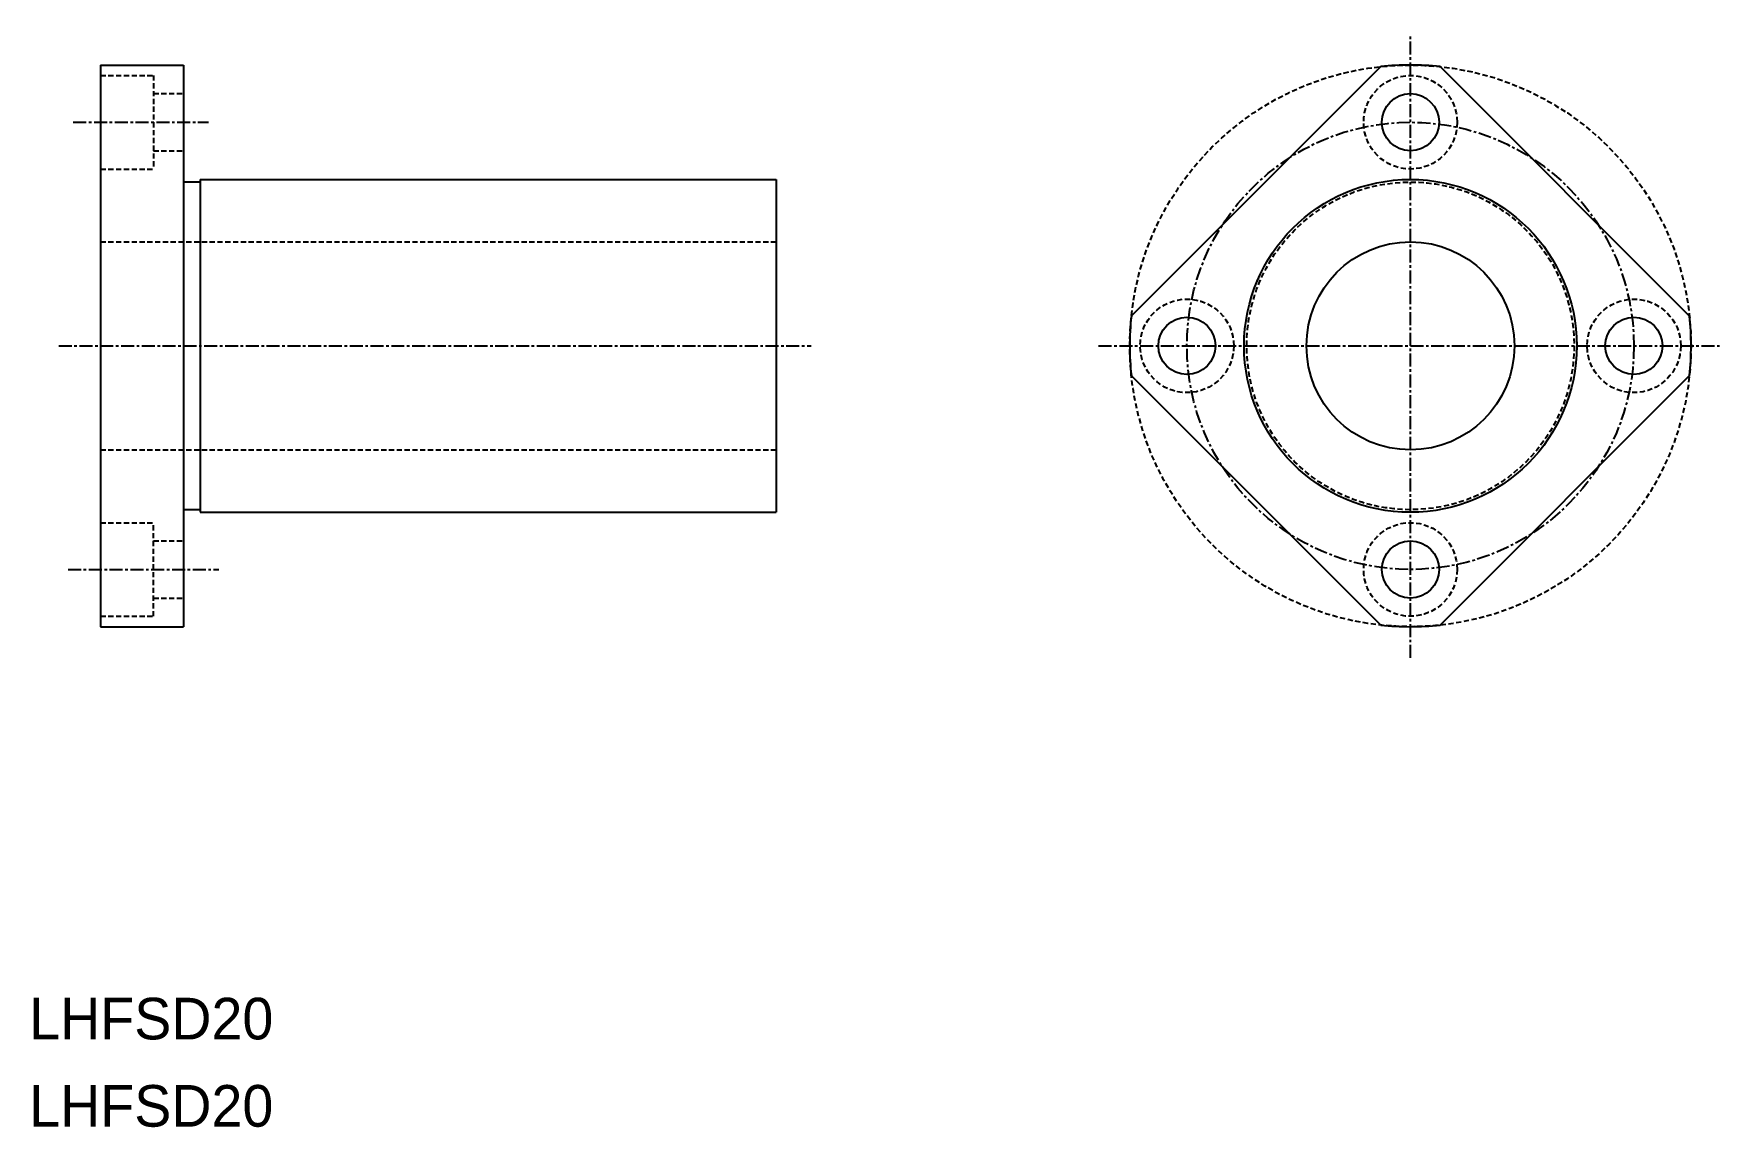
# Model space of a CAD drawing. Extents: x 246 to 408, y 104 to 209.
import ezdxf

# ---------------------------------------------------------------- set-up
doc = ezdxf.new("R2010")
doc.units = 0
doc.linetypes.add('CENTER', pattern=[2, 1.25, -0.25, 0.25, -0.25])
doc.linetypes.add('DASHED', pattern=[0.75, 0.5, -0.25])
doc.layers.get('0').update_dxf_attribs({"linetype": 'CONTINUOUS'})
doc.layers.add('CENTER', color=1, linetype='CENTER')

msp = doc.modelspace()

# ---------------------------------------------------------------- linework, layer by layer
at = {"color": 7, "linetype": 'CONTINUOUS'}
for p, q in [((252.38, 205.88), (252.38, 151.88)), ((252.38, 205.88), (260.38, 205.88)), ((260.38, 205.88), (260.38, 151.88)), ((375.55, 205.73), (351.55, 181.73)), ((405.25, 181.73), (381.25, 205.73)), ((261.98, 194.63), (260.38, 194.63)), ((261.98, 194.88), (261.98, 162.88)), ((261.98, 194.88), (317.38, 194.88)), ((317.38, 194.88), (317.38, 162.88)), ((375.55, 152.03), (351.55, 176.03)), ((405.25, 176.03), (381.25, 152.03)), ((261.98, 163.13), (260.38, 163.13)), ((261.98, 162.88), (317.38, 162.88)), ((252.38, 151.88), (260.38, 151.88))]:
    msp.add_line(p, q, dxfattribs=at)
at = {"color": 3, "linetype": 'DASHED'}
for p, q in [((252.38, 204.88), (257.48, 204.88)), ((257.48, 204.88), (257.48, 195.88)), ((257.48, 203.13), (260.38, 203.13)), ((257.48, 197.63), (260.38, 197.63)), ((252.38, 195.88), (257.48, 195.88)), ((252.38, 188.88), (317.38, 188.88)), ((252.38, 168.88), (317.38, 168.88)), ((252.38, 161.88), (257.48, 161.88)), ((257.48, 152.88), (257.48, 161.88)), ((257.48, 160.13), (260.38, 160.13)), ((257.48, 154.63), (260.38, 154.63)), ((252.38, 152.88), (257.48, 152.88))]:
    msp.add_line(p, q, dxfattribs=at)
for centre, radius in [((378.4, 178.88), 27), ((378.4, 200.38), 4.5), ((378.4, 178.88), 15.75), ((356.9, 178.88), 4.5), ((399.9, 178.88), 4.5), ((378.4, 157.38), 4.5)]:
    msp.add_circle(centre, radius, dxfattribs=at)
at = {"color": 7, "linetype": 'CONTINUOUS'}
for centre, radius in [((378.4, 200.38), 2.75), ((378.4, 178.88), 16), ((378.4, 178.88), 10), ((356.9, 178.88), 2.75), ((399.9, 178.88), 2.75), ((378.4, 157.38), 2.75)]:
    msp.add_circle(centre, radius, dxfattribs=at)
for start, end in [(83.9424, 96.0576), (173.9424, 186.0576), (353.9424, 6.0576), (263.9424, 276.0576)]:
    msp.add_arc((378.4, 178.88), 27, start, end, dxfattribs=at)
at = {"layer": 'CENTER', "color": 1, "linetype": 'CENTER'}
for p, q in [((378.4, 148.88), (378.4, 208.88)), ((249.76, 200.38), (262.76, 200.38)), ((248.36, 178.88), (320.76, 178.88)), ((348.4, 178.88), (408.4, 178.88)), ((249.26, 157.38), (263.76, 157.38))]:
    msp.add_line(p, q, dxfattribs=at)
msp.add_circle((378.4, 178.88), 21.5, dxfattribs=at)

# ---------------------------------------------------------------- texts
at = {"color": 7, "linetype": 'CONTINUOUS'}
for p in [(245.52, 112.2), (245.52, 103.81)]:
    msp.add_text('LHFSD20', height=4, dxfattribs=at).set_placement(p)

doc.saveas('drawing.dxf')
